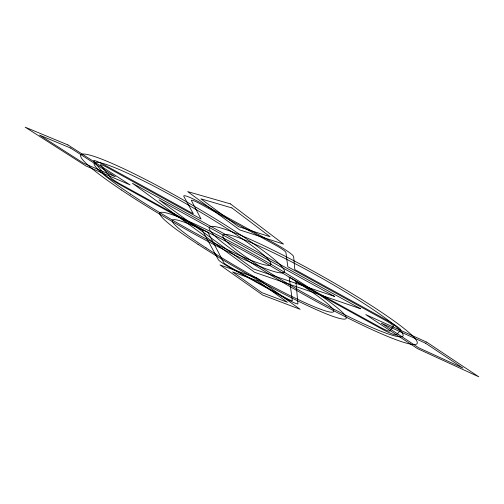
<?xml version="1.0" encoding="UTF-8"?>
<svg xmlns="http://www.w3.org/2000/svg" width="504" height="504" viewBox="0 0 504 504"><rect width="100%" height="100%" fill="white"/><g stroke="black" fill="none" stroke-linecap="round" stroke-linejoin="round"><path stroke-width="0.76" d="M393.567 326.245L389.435 331.122A10.395 1.065 28.8 0 1 379.701 326.964L289.189 277.106L292.333 300.718A8.524 0.731 29.3 0 1 285.062 297.524L231.815 268.059A8.467 0.724 29.6 0 1 223.915 262.868L208.02 232.401L120.802 184.351A10.118 1.002 30.2 0 1 110.609 177.572L100.724 165.199A10.634 1.103 30.4 0 1 107.95 167.857L201.058 219.045L191.451 200.642A11.724 1.373 29.9 0 1 200.498 203.994L275.26 244.976A11.8 1.399 29.4 0 1 285.9 252.428L287.809 266.742L384.678 319.996A10.931 1.178 28.7 0 1 393.567 326.245M400.774 330.208L396.283 334.895A18.194 1.859 28.8 0 1 379.247 327.606L295.917 281.692L297.927 303.811A14.918 1.279 29.3 0 1 285.188 298.204L232.224 268.897A14.818 1.26 29.6 0 1 218.415 259.825L202.18 230.057L121.981 185.869A17.703 1.758 30.2 0 1 104.171 174.025L93.977 161.488A18.617 1.934 30.4 0 1 106.59 166.106L193.303 213.772L183.878 196.484A20.513 2.407 29.9 0 1 199.678 202.312L275.001 243.596A20.645 2.451 29.4 0 1 293.643 256.675L294.815 269.571L385.201 319.259A19.133 2.06 28.7 0 1 400.774 330.208M230.473 203.899L187.677 191.602L239.671 229.906L283.544 244.094L230.473 203.899M231.897 207.919L200.876 198.828L238.524 226.668L270.106 236.741L231.897 207.919M334.543 296.402L253.487 268.96L159.043 199.836L334.543 296.402M360.574 308.763L254.684 272.343L132.464 183.298L360.574 308.763M256.662 277.943L219.971 264.94L262.723 295.067L300.132 309.324L256.662 277.943M257.72 280.942L232.533 271.895L261.859 292.635L287.387 302.261L257.72 280.942M67.927 144.919L25.2 127.184L85.989 165.986L130.026 184.874L67.927 144.919M70.604 148.05L39.614 135.116L83.645 163.246L115.322 176.784L70.604 148.05M426.712 342.14L365.797 314.622L417.57 348.655L478.8 376.816L426.712 342.14M425.351 343.111L381.326 323.171L418.755 347.817L462.943 368.084L425.351 343.111M252.176 263.39A118.994 12.493 29.2 0 0 416.846 343.867A118.994 12.493 29.2 0 0 270.938 249.096A118.994 12.493 29.2 0 0 252.176 263.39M121.388 189.995A117.413 12.134 29.9 0 0 283.683 272.544A117.413 12.134 29.9 0 0 142.298 177.83A117.413 12.134 29.9 0 0 121.388 189.995M198.034 244.346A106.999 10.149 29.5 0 0 345.832 318.761A106.999 10.149 29.5 0 0 215.41 234.001A106.999 10.149 29.5 0 0 198.034 244.346M130.486 194.097A101.77 10.502 29.9 0 0 270.358 264.947A101.77 10.502 29.9 0 0 146.62 182.41A101.77 10.502 29.9 0 0 130.486 194.097M261.022 267.151A103.137 10.817 29.2 0 0 402.872 336.168A103.137 10.817 29.2 0 0 275.171 253.6A103.137 10.817 29.2 0 0 261.022 267.151M206.035 247.886A92.767 8.795 29.5 0 0 333.472 311.831A92.767 8.795 29.5 0 0 219.41 237.976A92.767 8.795 29.5 0 0 206.035 247.886"/></g></svg>
